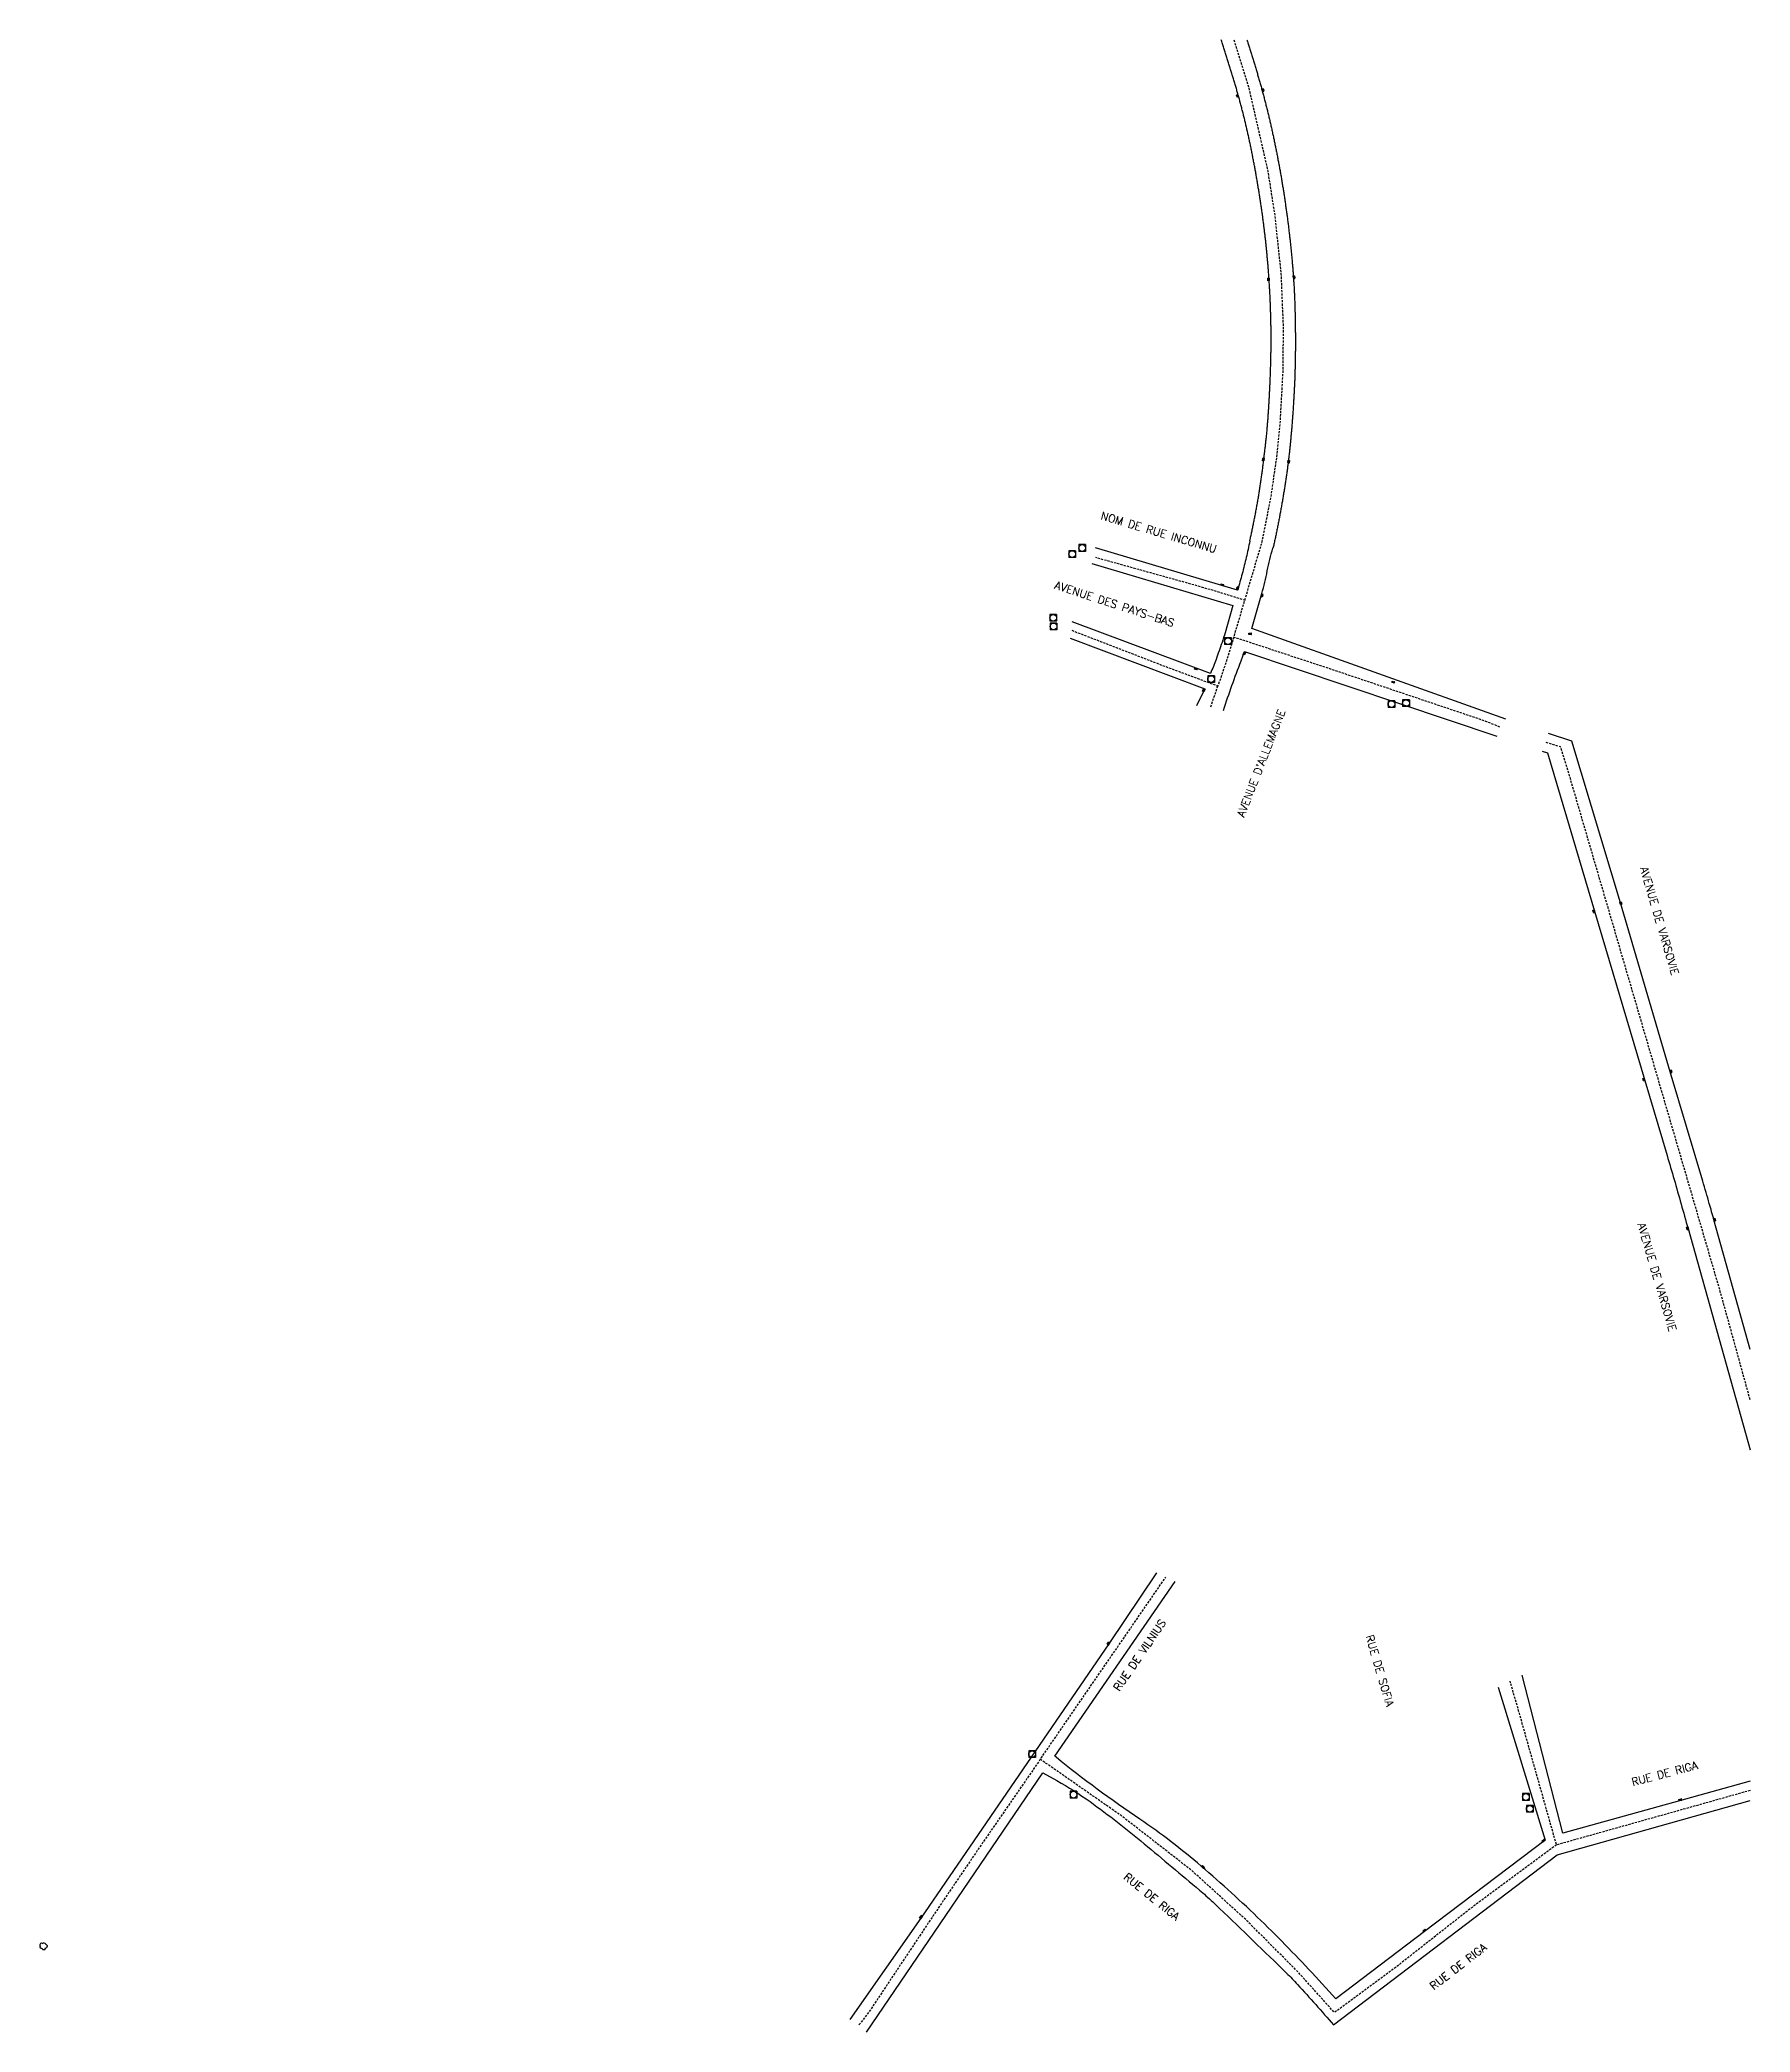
# Model space of a CAD drawing. Header units: millimetres. Extents: x 146014 to 147000, y 143999 to 145000.
# Drawn here: x 146618.5 to 147000, y 144555.5 to 145000 of the extents above; entities that cross this region are included whole.
import ezdxf
from ezdxf.enums import TextEntityAlignment as Align

# ---------------------------------------------------------------- set-up
doc = ezdxf.new("R2010")
doc.units = ezdxf.units.MM
doc.linetypes.add('DASHED', pattern=[0.75, 0.5, -0.25])
doc.layers.get('0').update_dxf_attribs({"linetype": 'CONTINUOUS'})
for name, color, linetype in [('W0001', 6, 'DASHED'), ('W0008', 7, 'CONTINUOUS'), ('W0300', 7, 'CONTINUOUS'), ('W0400', 7, 'CONTINUOUS'), ('W0420', 7, 'CONTINUOUS'), ('W0989', 7, 'CONTINUOUS')]:
    doc.layers.add(name, color=color, linetype=linetype)
doc.styles.get("Standard").update_dxf_attribs({"font": 'romans.shx', "width": 0.85})

# ---------------------------------------------------------------- blocks, each defined once
blk = doc.blocks.new('T400')
for p, q in [((-0.15, 0.3), (0.15, 0.3)), ((-0.15, -0.25), (-0.15, 0.3)), ((-0.15, 0.15), (0.15, 0.15)), ((-0.15, 0), (0.15, 0)), ((0.15, 0.3), (0.15, -0.25)), ((-0.15, -0.15), (0.15, -0.15)), ((-0.15, -0.25), (-0.15, -0.3)), ((-0.15, -0.3), (0.15, -0.3)), ((0.15, -0.3), (0.15, -0.25))]:
    blk.add_line(p, q)
blk = doc.blocks.new('T420')
for p, q in [((0.75, 0.75), (-0.75, 0.75)), ((-0.75, 0.75), (-0.75, -0.75)), ((0.75, 0.75), (0.75, -0.75)), ((0.75, -0.75), (-0.75, -0.75))]:
    blk.add_line(p, q)
blk.add_ellipse((0, 0), major_axis=(-0.53, 0.53), ratio=1, start_param=3.926991, end_param=10.210176)
blk = doc.blocks.new('T300')
for p, q in [((-0.8, 0.51), (-0.86, 0.34)), ((-0.86, 0.34), (-0.86, 0.17)), ((-0.86, 0.17), (-0.74, 0.06)), ((-0.69, 0.63), (-0.8, 0.51)), ((-0.8, -0.06), (-0.74, 0.06)), ((-0.74, 0.06), (-0.69, 0.11)), ((-0.57, 0.69), (-0.69, 0.63)), ((-0.46, 0.69), (-0.57, 0.69)), ((-0.29, 0.63), (-0.46, 0.69)), ((-0.29, 0.63), (-0.17, 0.74)), ((-0.23, 0.57), (-0.29, 0.63)), ((-0.17, 0.74), (-0.06, 0.8)), ((-0.06, 0.8), (0.06, 0.8)), ((0.06, 0.8), (0.23, 0.74)), ((0.23, 0.74), (0.34, 0.63)), ((0.34, 0.63), (0.4, 0.51)), ((0.46, 0.46), (0.34, 0.46)), ((0.4, 0.51), (0.4, 0.46)), ((0.57, 0.4), (0.46, 0.46)), ((0.57, 0.4), (0.69, 0.29)), ((0.69, 0.29), (0.74, 0.17)), ((0.74, 0.06), (0.69, -0.17)), ((0.74, 0.17), (0.74, 0.06)), ((-0.8, -0.17), (-0.8, -0.06)), ((-0.8, -0.23), (-0.8, -0.17)), ((-0.74, -0.34), (-0.8, -0.23)), ((-0.69, -0.4), (-0.74, -0.34)), ((-0.51, -0.46), (-0.69, -0.4)), ((-0.4, -0.46), (-0.51, -0.46)), ((-0.4, -0.46), (-0.34, -0.46)), ((-0.34, -0.46), (-0.34, -0.4)), ((-0.34, -0.51), (-0.34, -0.46)), ((-0.29, -0.63), (-0.34, -0.51)), ((-0.17, -0.74), (-0.29, -0.63)), ((-0.06, -0.8), (-0.17, -0.74)), ((0.06, -0.8), (-0.06, -0.8)), ((0.17, -0.74), (0.06, -0.8)), ((0.23, -0.69), (0.17, -0.74)), ((0.29, -0.46), (0.23, -0.46)), ((0.29, -0.63), (0.23, -0.69)), ((0.46, -0.4), (0.29, -0.46)), ((0.34, -0.51), (0.29, -0.63)), ((0.34, -0.51), (0.34, -0.46)), ((0.57, -0.34), (0.46, -0.4)), ((0.63, -0.29), (0.57, -0.34)), ((0.69, -0.17), (0.63, -0.29))]:
    blk.add_line(p, q)

msp = doc.modelspace()

# ---------------------------------------------------------------- linework, layer by layer
at = {"layer": 'W0001', "flags": 128}
for points in [[(146884.79, 145000), (146888.14, 144989.34), (146892.39, 144970.71), (146893.97, 144960.67), (146895.33, 144947.71), (146895.82, 144935.93), (146895.73, 144926.02), (146895.14, 144915.18), (146894.33, 144906.94), (146893.05, 144897.98), (146890.94, 144887.39)], [(146944.17, 144846.69), (146940.43, 144848.18), (146906.08, 144859.73), (146884.83, 144866.73), (146890.94, 144887.39)], [(146887.42, 144874.94), (146877.82, 144877.86), (146854.05, 144884.48)], [(146884.83, 144866.73), (146881.89, 144857.54), (146881.2, 144855.83), (146870.02, 144859.98), (146848.71, 144868.2)], [(146881.2, 144855.83), (146879.52, 144850.94)], [(147000, 144696.63), (146993.41, 144720.5), (146959.71, 144835.81), (146957.68, 144842.27), (146954.26, 144843.33)], [(146956.8, 144597.3), (146937.95, 144583.37), (146921.1, 144570.12), (146907.25, 144559.91), (146899.24, 144568.85), (146887.53, 144580.6), (146875.26, 144591.73), (146859.66, 144603.85), (146841.65, 144616.41), (146850.62, 144629.45), (146869.63, 144657.04)], [(147000, 144609.46), (146990.68, 144606.82), (146956.8, 144597.3), (146948.53, 144626.63), (146946.45, 144633.82)], [(146841.65, 144616.41), (146827.79, 144596.35), (146817.64, 144581.37), (146803.44, 144560.07), (146801.1, 144557.05)]]:
    msp.add_lwpolyline(points, dxfattribs=at)
at = {"layer": 'W0008'}
for p, q in [((146867.53, 144658), (146856.95, 144642.18)), ((146856.95, 144642.18), (146814.97, 144580.98)), ((146814.97, 144580.98), (146799.19, 144558.34))]:
    msp.add_line(p, q, dxfattribs=at)
at = {"layer": 'W0008', "flags": 128}
for points in [[(146888.37, 144888.16), (146888.47, 144888.55), (146888.52, 144888.8), (146888.57, 144889.04), (146888.63, 144889.28), (146888.68, 144889.53), (146888.73, 144889.77), (146888.78, 144890.01), (146888.83, 144890.26), (146888.88, 144890.5), (146888.94, 144890.74), (146888.99, 144890.99), (146889.04, 144891.23), (146889.09, 144891.48), (146889.14, 144891.72), (146889.18, 144891.96), (146889.23, 144892.21), (146889.28, 144892.45), (146889.33, 144892.7), (146889.38, 144892.94), (146889.43, 144893.18), (146889.48, 144893.43), (146889.52, 144893.67), (146889.57, 144893.92), (146889.62, 144894.16), (146889.66, 144894.41), (146889.71, 144894.65), (146889.76, 144894.89), (146889.8, 144895.14), (146889.85, 144895.38), (146889.89, 144895.63), (146889.94, 144895.87), (146889.98, 144896.12), (146890.03, 144896.36), (146890.07, 144896.61), (146890.11, 144896.85), (146890.16, 144897.1), (146890.2, 144897.34), (146890.24, 144897.59), (146890.29, 144897.84), (146890.33, 144898.09), (146890.37, 144898.34), (146890.41, 144898.59), (146890.45, 144898.84), (146890.49, 144899.09), (146890.53, 144899.34), (146890.57, 144899.59), (146890.61, 144899.85), (146890.65, 144900.1), (146890.69, 144900.35), (146890.72, 144900.6), (146890.76, 144900.85), (146890.8, 144901.1), (146890.83, 144901.35), (146890.87, 144901.6), (146890.91, 144901.85), (146890.94, 144902.1), (146890.98, 144902.35), (146891.01, 144902.6), (146891.05, 144902.85), (146891.08, 144903.11), (146891.11, 144903.36), (146891.15, 144903.61), (146891.18, 144903.86), (146891.21, 144904.11), (146891.25, 144904.36), (146891.28, 144904.61), (146891.31, 144904.86), (146891.34, 144905.12), (146891.38, 144905.37), (146891.41, 144905.61), (146891.44, 144905.86), (146891.47, 144906.1), (146891.5, 144906.35), (146891.53, 144906.6), (146891.56, 144906.84), (146891.59, 144907.09), (146891.62, 144907.33), (146891.65, 144907.58), (146891.68, 144907.83), (146891.71, 144908.07), (146891.74, 144908.32), (146891.77, 144908.56), (146891.8, 144908.81), (146891.83, 144909.06), (146891.86, 144909.3), (146891.88, 144909.55), (146891.91, 144909.79), (146891.94, 144910.04), (146891.97, 144910.29), (146891.99, 144910.53), (146892.02, 144910.78), (146892.05, 144911.03), (146892.07, 144911.27), (146892.1, 144911.52), (146892.12, 144911.77), (146892.15, 144912.01), (146892.17, 144912.26), (146892.19, 144912.51), (146892.22, 144912.75), (146892.24, 144913), (146892.26, 144913.25), (146892.28, 144913.49), (146892.3, 144913.74), (146892.32, 144913.99), (146892.34, 144914.23), (146892.36, 144914.48), (146892.38, 144914.73), (146892.4, 144914.98), (146892.42, 144915.23), (146892.44, 144915.47), (146892.46, 144915.72), (146892.48, 144915.97), (146892.49, 144916.22), (146892.51, 144916.47), (146892.53, 144916.72), (146892.54, 144916.97), (146892.56, 144917.22), (146892.58, 144917.47), (146892.59, 144917.71), (146892.61, 144917.96), (146892.63, 144918.21), (146892.64, 144918.46), (146892.66, 144918.71), (146892.67, 144918.96), (146892.69, 144919.21), (146892.7, 144919.46), (146892.72, 144919.71), (146892.73, 144919.96), (146892.74, 144920.2), (146892.76, 144920.45), (146892.77, 144920.7), (146892.78, 144920.95), (146892.8, 144921.2), (146892.81, 144921.45), (146892.82, 144921.7), (146892.83, 144921.95), (146892.85, 144922.2), (146892.86, 144922.45), (146892.87, 144922.7), (146892.88, 144922.95), (146892.89, 144923.19), (146892.9, 144923.44), (146892.91, 144923.69), (146892.92, 144923.94), (146892.93, 144924.19), (146892.94, 144924.44), (146892.95, 144924.69), (146892.96, 144924.94), (146892.97, 144925.19), (146892.98, 144925.44), (146892.99, 144925.69), (146893, 144925.94), (146893.01, 144926.19), (146893.01, 144926.44), (146893.02, 144926.68), (146893.03, 144926.93), (146893.04, 144927.18), (146893.04, 144927.43), (146893.05, 144927.68), (146893.06, 144927.93), (146893.06, 144928.18), (146893.07, 144928.43), (146893.07, 144928.68), (146893.08, 144928.93), (146893.08, 144929.18), (146893.09, 144929.43), (146893.09, 144929.68), (146893.1, 144929.93), (146893.1, 144930.18), (146893.11, 144930.43), (146893.11, 144930.68), (146893.11, 144930.93), (146893.12, 144931.17), (146893.12, 144931.42), (146893.12, 144931.67), (146893.12, 144931.92), (146893.12, 144932.16), (146893.13, 144932.41), (146893.13, 144932.66), (146893.13, 144932.91), (146893.13, 144933.15), (146893.13, 144933.4), (146893.13, 144933.65), (146893.13, 144933.9), (146893.13, 144934.15), (146893.13, 144934.39), (146893.12, 144934.64), (146893.12, 144934.89), (146893.12, 144935.14), (146893.12, 144935.38), (146893.11, 144935.63), (146893.11, 144935.88), (146893.11, 144936.13), (146893.1, 144936.37), (146893.1, 144936.62), (146893.1, 144936.87), (146893.09, 144937.12), (146893.09, 144937.36), (146893.08, 144937.61), (146893.07, 144937.86), (146893.07, 144938.11), (146893.06, 144938.36), (146893.06, 144938.6), (146893.05, 144938.85), (146893.04, 144939.1), (146893.03, 144939.35), (146893.03, 144939.59), (146893.02, 144939.84), (146893.01, 144940.09), (146893, 144940.34), (146892.99, 144940.58), (146892.98, 144940.83), (146892.97, 144941.08), (146892.96, 144941.33), (146892.95, 144941.57), (146892.94, 144941.82), (146892.93, 144942.07), (146892.92, 144942.32), (146892.91, 144942.56), (146892.9, 144942.81), (146892.89, 144943.06), (146892.87, 144943.31), (146892.86, 144943.55), (146892.85, 144943.8), (146892.84, 144944.05), (146892.82, 144944.29), (146892.81, 144944.54), (146892.79, 144944.79), (146892.78, 144945.04), (146892.76, 144945.28), (146892.75, 144945.53), (146892.73, 144945.78), (146892.72, 144946.03), (146892.7, 144946.27), (146892.69, 144946.52), (146892.67, 144946.77), (146892.65, 144947.01), (146892.63, 144947.26), (146892.62, 144947.51), (146892.6, 144947.75), (146892.58, 144948), (146892.56, 144948.25), (146892.54, 144948.5), (146892.52, 144948.74), (146892.5, 144948.99), (146892.48, 144949.24), (146892.46, 144949.48), (146892.44, 144949.73), (146892.42, 144949.98), (146892.4, 144950.22), (146892.38, 144950.47), (146892.36, 144950.72), (146892.34, 144950.96), (146892.31, 144951.21), (146892.29, 144951.46), (146892.27, 144951.7), (146892.25, 144951.95), (146892.22, 144952.2), (146892.2, 144952.44), (146892.17, 144952.69), (146892.15, 144952.93), (146892.13, 144953.18), (146892.1, 144953.43), (146892.08, 144953.67), (146892.05, 144953.92), (146892.02, 144954.17), (146892, 144954.41), (146891.97, 144954.66), (146891.95, 144954.91), (146891.92, 144955.15), (146891.89, 144955.4), (146891.86, 144955.65), (146891.84, 144955.89), (146891.81, 144956.14), (146891.78, 144956.39), (146891.75, 144956.64), (146891.72, 144956.88), (146891.69, 144957.13), (146891.66, 144957.38), (146891.63, 144957.63), (146891.6, 144957.87), (146891.57, 144958.12), (146891.54, 144958.37), (146891.51, 144958.62), (146891.48, 144958.86), (146891.45, 144959.11), (146891.41, 144959.36), (146891.38, 144959.6), (146891.35, 144959.85), (146891.32, 144960.1), (146891.28, 144960.35), (146891.25, 144960.59), (146891.22, 144960.84), (146891.18, 144961.09), (146891.15, 144961.33), (146891.11, 144961.58), (146891.08, 144961.83), (146891.04, 144962.07), (146891.01, 144962.32), (146890.97, 144962.57), (146890.94, 144962.81), (146890.9, 144963.06), (146890.86, 144963.31), (146890.83, 144963.55), (146890.79, 144963.8), (146890.75, 144964.05), (146890.71, 144964.29), (146890.68, 144964.54), (146890.64, 144964.78), (146890.6, 144965.03), (146890.56, 144965.28), (146890.52, 144965.52), (146890.48, 144965.77), (146890.44, 144966.02), (146890.4, 144966.26), (146890.37, 144966.51), (146890.32, 144966.75), (146890.28, 144967), (146890.24, 144967.25), (146890.2, 144967.49), (146890.16, 144967.74), (146890.12, 144967.98), (146890.08, 144968.23), (146890.04, 144968.48), (146889.99, 144968.73), (146889.95, 144968.97), (146889.91, 144969.22), (146889.87, 144969.46), (146889.82, 144969.71), (146889.78, 144969.96), (146889.73, 144970.2), (146889.69, 144970.45), (146889.65, 144970.7), (146889.6, 144970.94), (146889.56, 144971.19), (146889.51, 144971.44), (146889.47, 144971.68), (146889.42, 144971.93), (146889.37, 144972.17), (146889.33, 144972.42), (146889.28, 144972.66), (146889.24, 144972.91), (146889.19, 144973.16), (146889.14, 144973.4), (146889.09, 144973.65), (146889.05, 144973.89), (146889, 144974.14), (146888.95, 144974.38), (146888.9, 144974.63), (146888.85, 144974.87), (146888.8, 144975.12), (146888.75, 144975.37), (146888.7, 144975.61), (146888.65, 144975.86), (146888.6, 144976.1), (146888.55, 144976.35), (146888.5, 144976.59), (146888.45, 144976.84), (146888.4, 144977.08), (146888.34, 144977.33), (146888.29, 144977.57), (146888.24, 144977.81), (146888.19, 144978.06), (146888.13, 144978.3), (146888.08, 144978.55), (146888.03, 144978.79), (146887.97, 144979.04), (146887.92, 144979.28), (146887.86, 144979.53), (146887.81, 144979.77), (146887.75, 144980.01), (146887.7, 144980.25), (146887.64, 144980.49), (146887.58, 144980.73), (146887.53, 144980.98), (146887.47, 144981.22), (146887.41, 144981.46), (146887.35, 144981.7), (146887.3, 144981.94), (146887.24, 144982.18), (146887.18, 144982.42), (146887.12, 144982.66), (146887.06, 144982.9), (146887, 144983.14), (146886.94, 144983.38), (146886.88, 144983.62), (146886.82, 144983.86), (146886.76, 144984.1), (146886.69, 144984.34), (146886.63, 144984.58), (146886.57, 144984.82), (146886.51, 144985.06), (146886.44, 144985.3), (146886.38, 144985.53), (146886.31, 144985.77), (146886.25, 144986.01), (146886.19, 144986.25), (146886.12, 144986.49), (146886.05, 144986.73), (146885.99, 144986.97), (146885.92, 144987.21), (146885.86, 144987.44), (146885.79, 144987.68), (146885.72, 144987.92), (146885.65, 144988.16), (146885.59, 144988.4), (146885.52, 144988.63), (146885.45, 144988.87), (146885.38, 144989.11), (146885.31, 144989.35), (146885.24, 144989.59), (146885.17, 144989.83), (146885.1, 144990.07), (146885.03, 144990.31), (146884.96, 144990.55), (146884.89, 144990.79), (146884.82, 144991.03), (146884.75, 144991.27), (146884.67, 144991.51), (146884.6, 144991.75), (146884.53, 144991.99), (146884.46, 144992.22), (146884.39, 144992.46), (146884.31, 144992.7), (146884.24, 144992.94), (146884.17, 144993.18), (146884.09, 144993.42), (146884.02, 144993.66), (146883.95, 144993.9), (146883.87, 144994.14), (146883.8, 144994.37), (146883.73, 144994.61), (146883.65, 144994.85), (146883.58, 144995.09), (146883.5, 144995.33), (146883.43, 144995.57), (146883.35, 144995.8), (146883.28, 144996.04), (146883.2, 144996.28), (146883.12, 144996.52), (146883.05, 144996.76), (146882.97, 144996.99), (146882.89, 144997.23), (146882.82, 144997.47), (146882.74, 144997.71), (146882.66, 144997.94), (146882.58, 144998.18), (146882.5, 144998.42), (146882.43, 144998.66), (146882.35, 144998.89), (146882.27, 144999.13), (146882.19, 144999.37), (146882.11, 144999.6), (146882.03, 144999.84), (146881.98, 145000)], [(146887.72, 145000), (146887.77, 144999.83), (146887.85, 144999.6), (146887.92, 144999.36), (146888, 144999.13), (146888.08, 144998.89), (146888.15, 144998.66), (146888.23, 144998.42), (146888.3, 144998.19), (146888.38, 144997.95), (146888.45, 144997.71), (146888.53, 144997.48), (146888.6, 144997.24), (146888.68, 144997.01), (146888.75, 144996.77), (146888.83, 144996.53), (146888.9, 144996.3), (146888.97, 144996.06), (146889.05, 144995.82), (146889.12, 144995.59), (146889.19, 144995.35), (146889.26, 144995.11), (146889.34, 144994.87), (146889.41, 144994.63), (146889.48, 144994.39), (146889.56, 144994.15), (146889.63, 144993.91), (146889.7, 144993.67), (146889.77, 144993.42), (146889.84, 144993.18), (146889.92, 144992.94), (146889.99, 144992.7), (146890.06, 144992.46), (146890.13, 144992.22), (146890.2, 144991.98), (146890.27, 144991.74), (146890.34, 144991.5), (146890.41, 144991.26), (146890.48, 144991.01), (146890.55, 144990.77), (146890.62, 144990.53), (146890.68, 144990.29), (146890.75, 144990.05), (146890.82, 144989.81), (146890.89, 144989.56), (146890.96, 144989.32), (146891.02, 144989.08), (146891.09, 144988.84), (146891.16, 144988.6), (146891.22, 144988.35), (146891.29, 144988.11), (146891.35, 144987.87), (146891.42, 144987.63), (146891.48, 144987.38), (146891.55, 144987.14), (146891.61, 144986.9), (146891.68, 144986.65), (146891.74, 144986.41), (146891.8, 144986.17), (146891.87, 144985.92), (146891.93, 144985.68), (146891.99, 144985.44), (146892.05, 144985.19), (146892.11, 144984.95), (146892.18, 144984.71), (146892.24, 144984.46), (146892.3, 144984.22), (146892.36, 144983.98), (146892.42, 144983.73), (146892.48, 144983.49), (146892.53, 144983.25), (146892.59, 144983.01), (146892.65, 144982.76), (146892.71, 144982.52), (146892.76, 144982.28), (146892.82, 144982.04), (146892.88, 144981.79), (146892.93, 144981.55), (146892.99, 144981.31), (146893.05, 144981.07), (146893.1, 144980.82), (146893.16, 144980.58), (146893.21, 144980.34), (146893.26, 144980.09), (146893.32, 144979.85), (146893.37, 144979.61), (146893.43, 144979.36), (146893.48, 144979.12), (146893.53, 144978.88), (146893.58, 144978.63), (146893.64, 144978.39), (146893.69, 144978.15), (146893.74, 144977.9), (146893.79, 144977.66), (146893.84, 144977.42), (146893.89, 144977.17), (146893.94, 144976.93), (146893.99, 144976.68), (146894.04, 144976.44), (146894.09, 144976.2), (146894.14, 144975.95), (146894.19, 144975.71), (146894.24, 144975.46), (146894.29, 144975.22), (146894.34, 144974.98), (146894.38, 144974.73), (146894.43, 144974.49), (146894.48, 144974.24), (146894.53, 144974), (146894.57, 144973.75), (146894.62, 144973.51), (146894.67, 144973.26), (146894.71, 144973.02), (146894.76, 144972.77), (146894.81, 144972.53), (146894.85, 144972.28), (146894.9, 144972.04), (146894.94, 144971.79), (146894.99, 144971.55), (146895.03, 144971.3), (146895.08, 144971.06), (146895.12, 144970.82), (146895.16, 144970.57), (146895.21, 144970.33), (146895.25, 144970.08), (146895.29, 144969.84), (146895.34, 144969.59), (146895.38, 144969.35), (146895.42, 144969.1), (146895.46, 144968.85), (146895.5, 144968.61), (146895.55, 144968.36), (146895.59, 144968.12), (146895.63, 144967.87), (146895.67, 144967.63), (146895.71, 144967.38), (146895.75, 144967.14), (146895.79, 144966.89), (146895.83, 144966.65), (146895.87, 144966.4), (146895.9, 144966.15), (146895.94, 144965.91), (146895.98, 144965.66), (146896.02, 144965.42), (146896.06, 144965.17), (146896.09, 144964.93), (146896.13, 144964.68), (146896.17, 144964.43), (146896.2, 144964.19), (146896.24, 144963.94), (146896.28, 144963.7), (146896.31, 144963.45), (146896.35, 144963.2), (146896.38, 144962.96), (146896.42, 144962.71), (146896.45, 144962.46), (146896.49, 144962.22), (146896.52, 144961.97), (146896.56, 144961.73), (146896.59, 144961.48), (146896.62, 144961.23), (146896.66, 144960.99), (146896.69, 144960.74), (146896.72, 144960.49), (146896.76, 144960.25), (146896.79, 144960), (146896.82, 144959.75), (146896.85, 144959.51), (146896.88, 144959.26), (146896.91, 144959.02), (146896.94, 144958.77), (146896.98, 144958.52), (146897.01, 144958.28), (146897.04, 144958.03), (146897.07, 144957.78), (146897.1, 144957.54), (146897.12, 144957.29), (146897.15, 144957.04), (146897.18, 144956.8), (146897.21, 144956.55), (146897.24, 144956.31), (146897.27, 144956.06), (146897.3, 144955.81), (146897.32, 144955.57), (146897.35, 144955.32), (146897.38, 144955.07), (146897.4, 144954.83), (146897.43, 144954.58), (146897.46, 144954.33), (146897.48, 144954.09), (146897.51, 144953.84), (146897.53, 144953.59), (146897.56, 144953.35), (146897.59, 144953.1), (146897.61, 144952.85), (146897.63, 144952.61), (146897.66, 144952.36), (146897.68, 144952.11), (146897.71, 144951.86), (146897.73, 144951.62), (146897.75, 144951.37), (146897.77, 144951.12), (146897.8, 144950.88), (146897.82, 144950.63), (146897.84, 144950.38), (146897.86, 144950.13), (146897.88, 144949.89), (146897.9, 144949.64), (146897.92, 144949.39), (146897.95, 144949.15), (146897.97, 144948.9), (146897.98, 144948.65), (146898, 144948.4), (146898.02, 144948.16), (146898.04, 144947.91), (146898.06, 144947.66), (146898.08, 144947.41), (146898.1, 144947.16), (146898.11, 144946.91), (146898.13, 144946.66), (146898.15, 144946.41), (146898.16, 144946.16), (146898.18, 144945.91), (146898.19, 144945.66), (146898.21, 144945.41), (146898.22, 144945.16), (146898.24, 144944.91), (146898.25, 144944.66), (146898.27, 144944.41), (146898.28, 144944.16), (146898.29, 144943.91), (146898.3, 144943.66), (146898.32, 144943.41), (146898.33, 144943.16), (146898.34, 144942.91), (146898.35, 144942.66), (146898.36, 144942.41), (146898.37, 144942.16), (146898.38, 144941.91), (146898.39, 144941.66), (146898.4, 144941.41), (146898.41, 144941.16), (146898.42, 144940.91), (146898.42, 144940.66), (146898.43, 144940.41), (146898.44, 144940.16), (146898.45, 144939.9), (146898.45, 144939.65), (146898.46, 144939.4), (146898.47, 144939.15), (146898.47, 144938.9), (146898.48, 144938.65), (146898.48, 144938.4), (146898.49, 144938.15), (146898.49, 144937.9), (146898.5, 144937.65), (146898.5, 144937.4), (146898.51, 144937.15), (146898.51, 144936.9), (146898.51, 144936.64), (146898.52, 144936.39), (146898.52, 144936.14), (146898.52, 144935.89), (146898.53, 144935.64), (146898.53, 144935.39), (146898.53, 144935.14), (146898.53, 144934.89), (146898.54, 144934.64), (146898.54, 144934.39), (146898.54, 144934.14), (146898.54, 144933.88), (146898.54, 144933.63), (146898.54, 144933.38), (146898.54, 144933.13), (146898.54, 144932.88), (146898.54, 144932.63), (146898.54, 144932.38), (146898.54, 144932.13), (146898.54, 144931.88), (146898.54, 144931.63), (146898.54, 144931.37), (146898.54, 144931.12), (146898.54, 144930.87), (146898.54, 144930.62), (146898.53, 144930.37), (146898.53, 144930.12), (146898.53, 144929.87), (146898.53, 144929.62), (146898.52, 144929.37), (146898.52, 144929.12), (146898.52, 144928.87), (146898.51, 144928.61), (146898.51, 144928.36), (146898.5, 144928.11), (146898.5, 144927.86), (146898.49, 144927.61), (146898.49, 144927.36), (146898.48, 144927.11), (146898.47, 144926.86), (146898.47, 144926.61), (146898.46, 144926.36), (146898.45, 144926.1), (146898.45, 144925.85), (146898.44, 144925.6), (146898.43, 144925.35), (146898.42, 144925.1), (146898.41, 144924.85), (146898.4, 144924.6), (146898.39, 144924.35), (146898.39, 144924.1), (146898.38, 144923.85), (146898.37, 144923.6), (146898.35, 144923.36), (146898.34, 144923.11), (146898.33, 144922.86), (146898.32, 144922.61), (146898.31, 144922.36), (146898.3, 144922.11), (146898.29, 144921.86), (146898.27, 144921.61), (146898.26, 144921.36), (146898.25, 144921.11), (146898.23, 144920.86), (146898.22, 144920.61), (146898.21, 144920.36), (146898.19, 144920.11), (146898.18, 144919.86), (146898.16, 144919.61), (146898.15, 144919.36), (146898.13, 144919.12), (146898.12, 144918.87), (146898.1, 144918.62), (146898.08, 144918.37), (146898.07, 144918.12), (146898.05, 144917.87), (146898.03, 144917.62), (146898.02, 144917.37), (146898, 144917.12), (146897.98, 144916.87), (146897.97, 144916.62), (146897.95, 144916.37), (146897.93, 144916.13), (146897.91, 144915.88), (146897.89, 144915.63), (146897.87, 144915.38), (146897.85, 144915.13), (146897.84, 144914.88), (146897.82, 144914.63), (146897.8, 144914.38), (146897.78, 144914.13), (146897.76, 144913.88), (146897.74, 144913.64), (146897.72, 144913.39), (146897.7, 144913.14), (146897.67, 144912.89), (146897.65, 144912.64), (146897.63, 144912.39), (146897.61, 144912.14), (146897.59, 144911.89), (146897.57, 144911.65), (146897.55, 144911.4), (146897.52, 144911.16), (146897.5, 144910.91), (146897.48, 144910.67), (146897.46, 144910.42), (146897.43, 144910.18), (146897.41, 144909.93), (146897.39, 144909.68), (146897.36, 144909.44), (146897.34, 144909.19), (146897.31, 144908.95), (146897.28, 144908.7), (146897.26, 144908.46), (146897.23, 144908.21), (146897.21, 144907.97), (146897.18, 144907.72), (146897.15, 144907.48), (146897.12, 144907.23), (146897.09, 144906.99), (146897.07, 144906.74), (146897.04, 144906.5), (146897.01, 144906.26), (146896.98, 144906.01), (146896.95, 144905.77), (146896.92, 144905.52), (146896.88, 144905.28), (146896.85, 144905.03), (146896.82, 144904.79), (146896.79, 144904.54), (146896.76, 144904.3), (146896.72, 144904.06), (146896.69, 144903.81), (146896.65, 144903.56), (146896.62, 144903.31), (146896.58, 144903.06), (146896.55, 144902.81), (146896.51, 144902.57), (146896.47, 144902.32), (146896.44, 144902.07), (146896.4, 144901.82), (146896.36, 144901.57), (146896.33, 144901.32), (146896.29, 144901.08), (146896.25, 144900.83), (146896.21, 144900.58), (146896.17, 144900.33), (146896.13, 144900.09), (146896.09, 144899.84), (146896.05, 144899.59), (146896.01, 144899.34), (146895.97, 144899.1), (146895.93, 144898.85), (146895.89, 144898.6), (146895.85, 144898.35), (146895.81, 144898.11), (146895.77, 144897.86), (146895.72, 144897.61), (146895.68, 144897.36), (146895.64, 144897.12), (146895.6, 144896.87), (146895.55, 144896.62), (146895.51, 144896.38), (146895.46, 144896.13), (146895.42, 144895.88), (146895.38, 144895.63), (146895.33, 144895.39), (146895.29, 144895.14), (146895.24, 144894.89), (146895.2, 144894.65), (146895.15, 144894.4), (146895.11, 144894.15), (146895.06, 144893.91), (146895.01, 144893.66), (146894.97, 144893.41), (146894.92, 144893.17), (146894.87, 144892.92), (146894.82, 144892.67), (146894.78, 144892.42), (146894.73, 144892.18), (146894.68, 144891.93), (146894.63, 144891.68), (146894.58, 144891.44), (146894.53, 144891.19), (146894.48, 144890.94), (146894.43, 144890.7), (146894.38, 144890.45), (146894.33, 144890.2), (146894.28, 144889.96), (146894.23, 144889.71), (146894.18, 144889.46), (146894.13, 144889.22), (146894.08, 144888.97), (146894.03, 144888.73), (146893.97, 144888.48), (146893.92, 144888.23), (146893.87, 144887.99), (146893.81, 144887.74), (146893.76, 144887.5), (146893.71, 144887.25), (146893.52, 144886.62)]]:
    msp.add_lwpolyline(points, dxfattribs=at)
for points in [[(146888.37, 144888.16, -0.008764), (146887.59, 144884.51, -0.008764), (146886.68, 144880.9, -0.004461), (146885.68, 144877.28, -0.416647), (146885.64, 144877.25), (146853.99, 144886.65)], [(146853.16, 144883.15), (146884.63, 144873.83), (146882.88, 144867.74, -0.012679), (146882.19, 144865.55, -0.007263), (146880.84, 144861.79, -0.003875), (146879.64, 144858.67, -0.408743), (146879.61, 144858.66), (146848.75, 144870.14)], [(146943.78, 144632.49), (146954.3, 144598.36), (146927.32, 144577.97), (146907.56, 144562.95), (146903.01, 144567.93, 0.01529), (146890.87, 144580.43, 0.014782), (146877.55, 144592.58, 0.029427), (146863.84, 144603.04, -0.021822), (146845.15, 144616.85), (146844.86, 144617.08), (146871.73, 144656.09)]]:
    msp.add_lwpolyline(points, format="xyb", dxfattribs=at)
at = {"layer": 'W0008'}
for points in [[(146945.5, 144848.47), (146888.8, 144868.66), (146891.05, 144876.46, 0.021284), (146892.29, 144881.54, -0.021284), (146893.52, 144886.62)], [(146848.33, 144866.53), (146878.36, 144855.23), (146876.5, 144851.46, -0.000879)], [(146882.54, 144850.42, -0.018232), (146886.44, 144861.43), (146887.22, 144863.54), (146921.75, 144851.95), (146943.51, 144844.69)], [(147000, 144707.86), (146991.93, 144736.76, 0.002074), (146990.89, 144740.39, 0.001506), (146989.42, 144745.38), (146982.18, 144769.77), (146971.1, 144807.44), (146960.22, 144843.56), (146955.05, 144845.27)], [(146953.59, 144841.32), (146954.78, 144840.93), (146965.24, 144805.65), (146976.51, 144767.81), (146981.47, 144751.13, -0.002646), (146983.04, 144745.76, -0.001301), (146986.14, 144734.81), (147000, 144685.42)], [(146802.86, 144555.54), (146842.21, 144613.36), (146845.33, 144611.65, -0.030811), (146852.74, 144606.96, -0.017679), (146864.81, 144597.58, -0.000866), (146877.18, 144587.2, -0.007486), (146878.59, 144585.98, -0.008875), (146881.65, 144583.14, -0.001785), (146896.57, 144568.71, -0.014106), (146899.05, 144566.15, -0.006995), (146907.05, 144557.17)]]:
    msp.add_lwpolyline(points, format="xyb", dxfattribs=at)
for points in [[(147000, 144611.55), (146984.27, 144607.12), (146958.2, 144599.91), (146949.11, 144635.15)], [(146907.05, 144557.17), (146956.93, 144595.1), (147000, 144607.23)]]:
    msp.add_lwpolyline(points, dxfattribs=at)

# ---------------------------------------------------------------- block references
at = {"layer": 'W0300'}
msp.add_blockref('T300', (146619.32, 144574.67), dxfattribs=at)
at = {"layer": 'W0400'}
for p, rotation in [((146891.28, 144988.79), 15.35158024724402), ((146885.66, 144987.44), 196.6127104700545), ((146892.56, 144946.58), 183.879863618423), ((146898.24, 144947.07), 3.960794785917671), ((146891.39, 144906.37), 172.8882861275707), ((146897.07, 144905.91), 352.9218506227928), ((146882.24, 144878.38), 73.45871361368025), ((146885.62, 144877.63), 164.4454473508094), ((146891.11, 144876.02), 163.8838678000658), ((146888.47, 144867.52), 90), ((146876.35, 144859.67), 69.58431293367775), ((146887.16, 144863.1), 159.6618084043245), ((146920.37, 144856.72), 70.63380779669025), ((146878.11, 144854.9), 157.9493410646018), ((146971.15, 144807.4), 16.38748202690759), ((146965.16, 144805.57), 16.58207141883708), ((146976.29, 144768.06), 16.58207141883708), ((146982.33, 144769.87), 16.38748202690759), ((146992.06, 144736.78), 15.71730151024997), ((146986.02, 144734.84), 15.67662953078028), ((146856.82, 144642.23), 145.5542614143988), ((146984.43, 144607.37), 105.7322406791867), ((146953.88, 144598.24), 127.0715112726703), ((146877.92, 144592.38), 49.22489496621706), ((146815.02, 144581.22), 145.5542614143988), ((146927.32, 144578.2), 127.0715112726703)]:
    msp.add_blockref('T400', p, dxfattribs=dict(at, rotation=rotation))
at = {"layer": 'W0420'}
for p in [(146850.98, 144886.63), (146848.77, 144885.28), (146844.53, 144871.07), (146844.61, 144869.15), (146883.52, 144865.87), (146879.74, 144857.4), (146919.97, 144851.82), (146923.22, 144852.02), (146839.81, 144617.56), (146849.04, 144608.52), (146949.98, 144608), (146950.83, 144605.36)]:
    msp.add_blockref('T420', p, dxfattribs=at)

# ---------------------------------------------------------------- texts
at = {"layer": 'W0989'}
for s, rotation, p in [('NOM DE RUE INCONNU', 343.4587, (146868.07, 144890.13)), ('AVENUE DES PAYS-BAS', 342.0022, (146858.21, 144874.13)), ("AVENUE D'ALLEMAGNE", 68.6511, (146890.9, 144838.64)), ('AVENUE DE VARSOVIE', 286.3397, (146979.78, 144803.48)), ('AVENUE DE VARSOVIE', 286.3397, (146979.24, 144724)), ('RUE DE VILNIUS', 55.7478, (146863.81, 144639.65)), ('RUE DE SOFIA', 286.3397, (146917.38, 144636.19)), ('RUE DE RIGA', 14.8586, (146980.9, 144613.22)), ('RUE DE RIGA', 321.0822, (146866.51, 144585.78)), ('RUE DE RIGA', 37.5362, (146934.88, 144570.16))]:
    msp.add_text(s, height=1.75, rotation=rotation, dxfattribs=at).set_placement(p, align=Align.MIDDLE)

doc.saveas('drawing.dxf')
